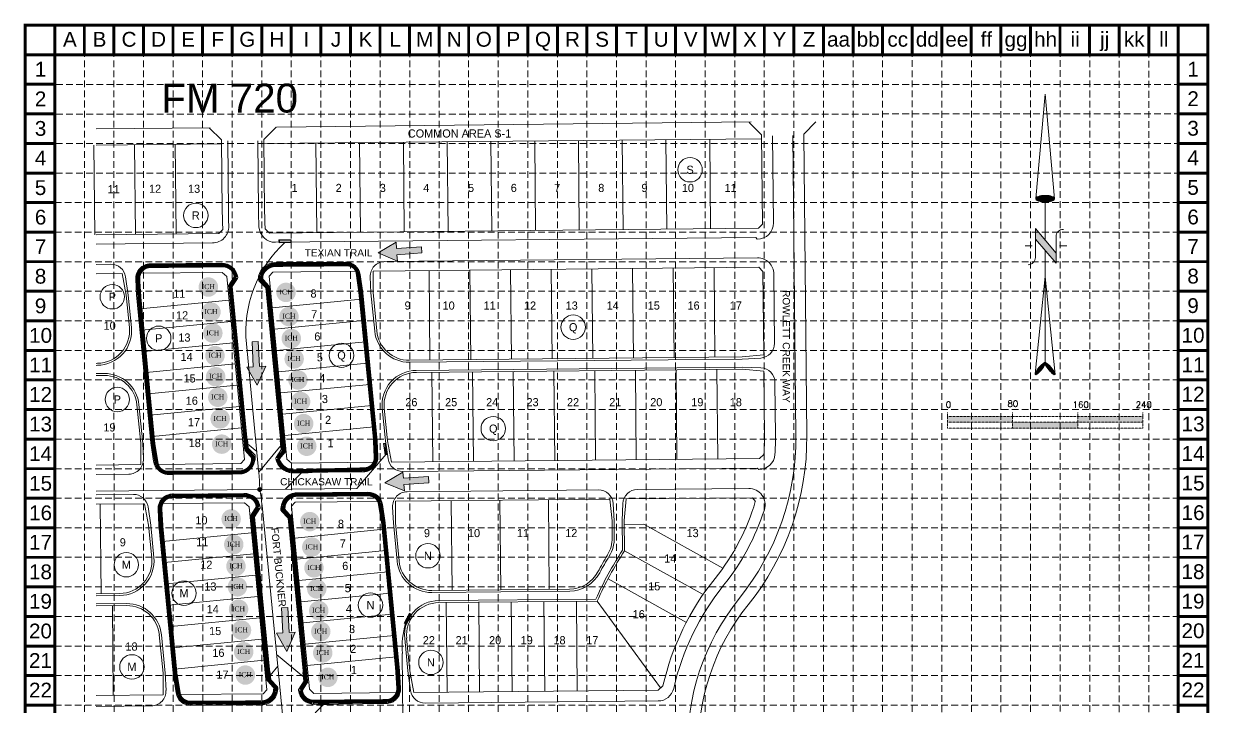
# Model space of a CAD drawing. Header units: feet. Extents: x 358974 to 360431, y 1038446 to 1040774.
# Drawn here: x 358974 to 360431, y 1039934 to 1040774 of the extents above; entities that cross this region are included whole.
import ezdxf
from ezdxf.enums import TextEntityAlignment as Align

# ---------------------------------------------------------------- set-up
doc = ezdxf.new("R2010")
doc.units = ezdxf.units.FT
doc.header["$MEASUREMENT"] = 0
doc.linetypes.add('HIDDEN', pattern=[0.375, 0.25, -0.125])
doc.layers.get('0').update_dxf_attribs({"color": 1})
for name, color, linetype, lineweight in [('11', 1, 'Continuous', 0), ('12', 1, 'Continuous', 0), ('13', 1, 'Continuous', 0), ('4', 1, 'Continuous', 0), ('45', 1, 'Continuous', 0), ('EROSION CONTROL BLANKET', 84, 'Continuous', 0)]:
    doc.layers.add(name, color=color, linetype=linetype, lineweight=lineweight)
for name, color, linetype in [('BASE', 7, 'Continuous'), ('grid', 254, 'HIDDEN'), ('NARROW', 7, 'Continuous')]:
    doc.layers.add(name, color=color, linetype=linetype)
doc.styles.add('DRHorton', font='dutcheb.ttf')
doc.styles.add('L120', font='simplex.shx', dxfattribs={"height": 4.8})
doc.styles.add("L200'", font='ARIAL.TTF', dxfattribs={"height": 0.001969})
doc.styles.get("Standard").update_dxf_attribs({"font": 'ARIAL.TTF'})
doc.styles.add('Style-ENGINEERING', font='ENGINEERING.shx')

# ---------------------------------------------------------------- blocks, each defined once
blk = doc.blocks.new('A$C6EF62FCC')
at = {"lineweight": 0}
h = blk.add_hatch(color=7, dxfattribs=at)
h.paths.add_polyline_path([(82.1, 7.2), (82.1, 14.4), (2.1, 14.4), (2.1, 7.2)])
h.paths.add_polyline_path([(82.1, 7.2), (82.1, 0), (162.1, 0), (162.1, 7.2)])
h.paths.add_polyline_path([(162.1, 14.4), (162.1, 7.2), (242.1, 7.2), (242.1, 14.4)])
at = {"color": 7, "lineweight": 0}
for p, q in [((2.1, 14.4), (2.1, 19.2)), ((82.1, 14.4), (82.1, 19.2)), ((162.1, 14.4), (162.1, 19.2)), ((242.1, 14.4), (242.1, 19.2)), ((2.1, 14.4), (82.1, 14.4)), ((2.1, 14.4), (2.1, 0)), ((2.1, 7.2), (242.1, 7.2)), ((82.1, 14.4), (242.1, 14.4)), ((82.1, 14.4), (82.1, 0)), ((162.1, 14.4), (162.1, 0)), ((242.1, 14.4), (242.1, 0)), ((2.1, 0), (82.1, 0)), ((82.1, 0), (242.1, 0))]:
    blk.add_line(p, q, dxfattribs=at)
at = {"color": 7, "lineweight": 0, "style": 'L120'}
for s, p in [('0', (0, 24.9)), ('80', (75.8, 26.1)), ('160', (155.9, 24.9)), ('240', (233.3, 24.9))]:
    blk.add_text(s, height=7.68, dxfattribs=at).set_placement(p)
blk = doc.blocks.new('A$C4C063B90')
at = {"layer": 'NARROW', "lineweight": 0}
for p, q in [((24.5, 344.6), (12.8, 216.4)), ((24.5, 344.6), (35.9, 216.2)), ((24.2, 165.5), (24.2, 220.3)), ((24.2, 220.3), (24.2, 220.3)), ((12.4, 179.5), (37.8, 149.4)), ((12.4, 179.5), (12.4, 144)), ((37.8, 137.1), (12.4, 166.5)), ((37.8, 137), (37.8, 169.8)), ((0, 158.5), (8.4, 158.5)), ((24.2, 14.9), (24.2, 152.9)), ((42, 158.5), (51, 158.5)), ((12.2, 1.3), (24.4, 120.5)), ((24.5, 120.2), (36.5, 0.5)), ((24.2, 13.1), (24.3, 13.5)), ((24.3, 13.5), (24.4, 13.1))]:
    blk.add_line(p, q, dxfattribs=at)
blk.add_lwpolyline([(12.8, 216.2), (13.4, 215, 0.091577), (16.2, 213.4, 0.048306), (20.1, 212.4), (24.4, 212.2), (29.2, 212.5, 0.048306), (32.6, 213.4, 0.091577), (35.4, 215), (36, 216.2), (35.4, 217.5, 0.091577), (32.6, 219.1, 0.048306), (29.2, 220), (24.4, 220.3), (19.7, 220, 0.048306), (16.2, 219.1, 0.091577), (13.4, 217.5)], format="xyb", close=True, dxfattribs=at)
for points in [[(24.2, 14.9), (23.6, 15, 0.066818), (21.4, 13.6, 0.03073), (19.3, 11.7), (16.7, 8.8), (14.3, 5.6, 0.03073), (12.9, 3.2, 0.066818), (12, 0.7), (12.2, 0.1)], [(24.3, 14.9), (24.9, 15, -0.066818), (27.2, 13.6, -0.03073), (29.3, 11.7), (31.9, 8.8), (34.2, 5.6, -0.03073), (35.6, 3.2, -0.066818), (36.5, 0.7), (36.3, 0.1)], [(12.2, 0.1), (12.9, 0, 0.066818), (15.1, 1.3, 0.03073), (17.5, 3.6), (19.8, 6.2), (22.2, 9.4, 0.03073), (23.6, 11.8, 0.036692), (24.2, 13.1)], [(36.3, 0.1), (35.6, 0, -0.066818), (33.4, 1.3, -0.03073), (31, 3.6), (28.7, 6.2), (26.3, 9.4, -0.03073), (24.9, 11.8, -0.036692), (24.4, 13.1)]]:
    blk.add_lwpolyline(points, format="xyb", dxfattribs=at)
for centre, start, end in [((46.6, 169.8), 88.8769, 180), ((3.7, 144), 268.8769, 0)]:
    blk.add_arc(centre, 8.78, start, end, dxfattribs=at)
for points in [[(12.9, 216.2), (13.4, 217.5), (13.4, 215), (16.2, 219.1)], [(13.4, 215), (16.2, 219.1), (16.2, 213.4), (19.4, 219.9)], [(16.2, 213.4), (19.4, 219.9), (20.1, 212.4), (24.2, 220.2)], [(20.1, 212.4), (24.2, 220.2), (24.2, 212.2), (29.2, 220)], [(24.2, 212.2), (29.2, 220), (28.7, 212.5), (32.6, 219.2)], [(28.7, 212.5), (32.6, 219.2), (32.7, 213.4), (35.4, 217.5)], [(32.7, 213.4), (35.4, 217.5), (35.4, 215), (35.9, 216.3)], [(12.4, 166.4), (38, 137.1), (12.6, 179.6), (38, 149.4)], [(22.6, 14.5), (24.2, 13.1), (23.3, 14.9), (24.3, 13.5)], [(23.3, 14.9), (24.3, 13.5), (23.6, 15), (24.3, 13.6)], [(23.6, 15), (24.3, 13.6), (24.2, 14.9), (24.4, 13.6)], [(24.2, 14.9), (24.4, 13.6), (24.9, 15), (24.4, 13.5)], [(24.9, 15), (24.4, 13.5), (25.7, 14.7), (24.4, 13.1)], [(25.7, 14.7), (24.4, 13.1), (26.7, 14.1), (24.8, 12.1)], [(12, 0.7), (12.2, 0.1), (12.3, 1.5), (12.9, 0)], [(12.3, 1.5), (12.9, 0), (12.7, 2.7), (14.2, 0.7)], [(12.7, 2.7), (14.2, 0.7), (13.4, 4), (15.1, 1.4)], [(13.4, 4), (15.1, 1.4), (14.2, 5.4), (16.7, 2.8)], [(14.2, 5.4), (16.7, 2.8), (15, 6.5), (18.6, 4.9)], [(15, 6.5), (18.7, 4.9), (16.2, 8.3), (20, 6.5)], [(16.2, 8.3), (20, 6.5), (18.1, 10.4), (21.3, 8.3)], [(16.8, 3), (17.7, 3.7), (18.6, 4.8)], [(18.1, 10.4), (21.3, 8.3), (19.4, 11.9), (22.5, 9.9)], [(19.4, 11.9), (22.5, 9.9), (20.7, 13), (23.3, 11.3)], [(20.7, 13), (23.3, 11.3), (21.7, 13.9), (23.9, 12.3)], [(21.7, 13.9), (23.9, 12.3), (22.6, 14.5), (24.2, 13.1)], [(26.7, 14.1), (24.8, 12.1), (27.3, 13.6), (25.2, 11.4)], [(27.3, 13.6), (25.2, 11.4), (28.3, 12.7), (25.9, 10.1)], [(28.3, 12.7), (25.9, 10.1), (29.4, 11.6), (26.8, 8.8)], [(29.4, 11.6), (26.8, 8.8), (30.6, 10.3), (27.7, 7.6)], [(30.6, 10.3), (27.7, 7.6), (31.9, 8.8), (29.1, 5.8)], [(31.9, 8.8), (29.1, 5.8), (32.6, 7.8), (30.2, 4.5)], [(30.2, 4.5), (32.6, 7.8), (31, 3.5), (33.9, 6)], [(31, 3.5), (33.9, 6), (32.1, 2.5), (34.9, 4.5)], [(32.1, 2.5), (34.9, 4.5), (33.4, 1.4), (35.7, 3.2)], [(33.4, 1.4), (35.7, 3.2), (34.4, 0.7), (36.2, 2.1)], [(34.4, 0.7), (36.2, 2.1), (35.6, 0), (36.5, 0.7)], [(35.6, 0), (36.5, 0.7), (36.3, 0.1)]]:
    blk.add_solid(points, dxfattribs=at)
blk = doc.blocks.new('A$C06470624')
h = blk.add_hatch(color=153)
h.paths.add_polyline_path([(38.3, 19.1, 1), (0, 19.1, 1)])
h.paths.add_polyline_path([(1.9, 11.3), (36.1, 11.3), (36.1, 28.2), (1.9, 28.2)], flags=24)
at = {"layer": 'BASE', "color": 176, "style": 'DRHorton'}
blk.add_text('ICH', height=9.81, dxfattribs=at).set_placement((19, 15), align=Align.CENTER)
blk = doc.blocks.new('Innovative logo')
at = {"color": 153}
blk.add_blockref('A$C06470624', (43.8, 10.1), dxfattribs=at)

msp = doc.modelspace()

# ---------------------------------------------------------------- hatches: boundary and pattern name
at = {"layer": '45', "linetype": 'Continuous', "lineweight": 0}
h = msp.add_hatch(color=170, dxfattribs=at)
edge = h.paths.add_edge_path()
edge.add_arc((359264.3, 1040201.9), 3, 0, 360)

# ---------------------------------------------------------------- linework, layer by layer
at = {"color": 7, "lineweight": 0}
for points in [[(359433.5, 1040482.6), (359432.9, 1040490.3), (359463.6, 1040492.5), (359463, 1040500.1), (359432.4, 1040497.9), (359431.8, 1040505.6), (359409.7, 1040492.5), (359433.5, 1040482.6)], [(359271.7, 1040353.4), (359264, 1040353.1), (359262.6, 1040383.8), (359255, 1040383.4), (359256.3, 1040352.7), (359248.7, 1040352.4), (359261.2, 1040329.9), (359271.7, 1040353.4)], [(359442, 1040200.4), (359441.4, 1040208), (359472, 1040210.2), (359471.5, 1040217.9), (359440.9, 1040215.7), (359440.3, 1040223.4), (359418.2, 1040210.2), (359442, 1040200.4)], [(359307.9, 1040026.6), (359300.3, 1040026.3), (359298.9, 1040056.9), (359291.2, 1040056.6), (359292.6, 1040025.9), (359284.9, 1040025.6), (359297.5, 1040003.1), (359307.9, 1040026.6)]]:
    msp.add_lwpolyline(points, close=True, dxfattribs=at)
for points in [[(359431.8, 1040505.6), (359433.5, 1040482.6), (359409.7, 1040492.5), (359433.5, 1040482.6)], [(359463.6, 1040492.5), (359463, 1040500.1), (359432.9, 1040490.3), (359432.4, 1040497.9)], [(359262.6, 1040383.8), (359255, 1040383.4), (359264, 1040353.1), (359256.3, 1040352.7)], [(359248.7, 1040352.4), (359271.7, 1040353.4), (359261.2, 1040329.9), (359271.7, 1040353.4)], [(359440.3, 1040223.4), (359442, 1040200.4), (359418.2, 1040210.2), (359442, 1040200.4)], [(359472, 1040210.2), (359471.5, 1040217.9), (359441.4, 1040208), (359440.9, 1040215.7)], [(359298.9, 1040056.9), (359291.2, 1040056.6), (359300.3, 1040026.3), (359292.6, 1040025.9)], [(359284.9, 1040025.6), (359307.9, 1040026.6), (359297.5, 1040003.1), (359307.9, 1040026.6)]]:
    msp.add_solid(points, dxfattribs=at)
at = {"layer": '11', "color": 252, "linetype": 'Continuous', "lineweight": 0}
for centre in [(359793, 1040594.7), (359185.8, 1040538.6), (359083.2, 1040438.7), (359649.4, 1040401.3), (359089.4, 1040312.5), (359551.2, 1040276.7), (359100.5, 1040109.5), (359471, 1040120.5), (359107.3, 1039984), (359474.6, 1039989.5)]:
    msp.add_circle(centre, 15, dxfattribs=at)
at = {"layer": '11', "color": 7, "linetype": 'Continuous', "lineweight": 0}
for centre in [(359140.3, 1040387.7), (359364.8, 1040366.7), (359171.3, 1040074.5), (359400.4, 1040059.9)]:
    msp.add_circle(centre, 15, dxfattribs=at)
at = {"layer": '12', "color": 252, "linetype": 'Continuous', "lineweight": 0}
for p, q in [((359868.1, 1040653.6), (359284.8, 1040647.2)), ((359880.8, 1040637.8), (359865.7, 1040652.7)), ((359932.8, 1040638.3), (359947.6, 1040653.5)), ((359203.3, 1040646.4), (359063.4, 1040645)), ((359202.4, 1040646.4), (359217.5, 1040631.5)), ((359284.4, 1040647.1), (359269.5, 1040632)), ((359880.9, 1040632.8), (359269.6, 1040627)), ((359881.9, 1040527.9), (359880.8, 1040637.8)), ((359060.6, 1040625), (359061.6, 1040514.9)), ((359217.6, 1040626.5), (359063.4, 1040625)), ((359110.6, 1040625.5), (359111.6, 1040515.4)), ((359160.6, 1040626), (359161.6, 1040515.9)), ((359217.5, 1040631.5), (359218.4, 1040543.7)), ((359269.5, 1040632), (359270.4, 1040544.2)), ((359333.3, 1040627.6), (359334.4, 1040517.6)), ((359387.1, 1040628.1), (359388.1, 1040518.1)), ((359440.8, 1040628.6), (359441.9, 1040518.6)), ((359494.6, 1040629.2), (359495.7, 1040519.2)), ((359548.3, 1040629.7), (359549.4, 1040519.7)), ((359602.1, 1040630.2), (359603.2, 1040520.2)), ((359655.8, 1040630.7), (359656.9, 1040520.7)), ((359709.6, 1040631.2), (359710.7, 1040521.2)), ((359763.4, 1040631.7), (359764.4, 1040521.8)), ((359817.1, 1040632.2), (359818.2, 1040522.3)), ((359063.4, 1040514.9), (359214.2, 1040516.4)), ((359214.2, 1040516.4), (359219, 1040521.5)), ((359271, 1040522), (359276.3, 1040517)), ((359276.3, 1040517), (359876.9, 1040522.9)), ((359876.9, 1040522.9), (359881.9, 1040527.9)), ((359403.5, 1040470.3), (359877.4, 1040474.9)), ((359672.4, 1040472.9), (359673.5, 1040362.9)), ((359722.4, 1040473.4), (359723.5, 1040363.4)), ((359772.4, 1040473.8), (359773.5, 1040363.8)), ((359822.4, 1040474.3), (359823.5, 1040364.3)), ((359877.4, 1040474.9), (359882.5, 1040469.9)), ((359063.4, 1040466.9), (359095.3, 1040467.3)), ((359095.3, 1040467.3), (359100.4, 1040440.8)), ((359403.5, 1040470.3), (359403.5, 1040443.8)), ((359472.4, 1040470.9), (359473.5, 1040360.9)), ((359522.4, 1040471.4), (359523.5, 1040361.4)), ((359572.4, 1040471.9), (359573.5, 1040361.9)), ((359622.4, 1040472.4), (359623.5, 1040362.4)), ((359883.4, 1040367.4), (359882.5, 1040469.9)), ((359403.5, 1040443.8), (359408.1, 1040396.8)), ((359100.4, 1040440.8), (359104.3, 1040400.8)), ((359063.4, 1040356.9), (359064.9, 1040357)), ((359448.3, 1040360.7), (359857, 1040364.7)), ((359857, 1040364.7), (359883.4, 1040367.4)), ((359063.4, 1040341.9), (359073.3, 1040342)), ((359456.8, 1040345.8), (359857.1, 1040349.7)), ((359475.9, 1040346), (359476.9, 1040236)), ((359525.9, 1040346.4), (359526.9, 1040236.4)), ((359575.8, 1040346.9), (359576.9, 1040236.9)), ((359625.8, 1040347.4), (359626.9, 1040237.4)), ((359675.8, 1040347.9), (359676.9, 1040237.9)), ((359725.8, 1040348.4), (359726.9, 1040238.4)), ((359775.8, 1040348.9), (359776.9, 1040238.9)), ((359825.8, 1040349.4), (359826.9, 1040239.4)), ((359857.1, 1040349.7), (359883.6, 1040347.4)), ((359884.4, 1040267.5), (359883.6, 1040347.4)), ((359113.5, 1040305.9), (359118.1, 1040259)), ((359417.3, 1040301.9), (359421.2, 1040261.9)), ((359118.1, 1040259), (359118.2, 1040232.5)), ((359426.3, 1040235.5), (359421.2, 1040261.9)), ((359426.3, 1040235.5), (359878.3, 1040239.9)), ((359878.3, 1040239.9), (359883.7, 1040244.9)), ((359063.4, 1040231.9), (359118.2, 1040232.5)), ((359063.4, 1040183.9), (359122.8, 1040184.5)), ((359068.5, 1040184), (359069.6, 1040074)), ((359127.9, 1040158.1), (359122.8, 1040184.5)), ((359431, 1040187.5), (359694.4, 1040190.1)), ((359431, 1040187.5), (359431, 1040161)), ((359499.7, 1040188.2), (359500.8, 1040078.2)), ((359559.3, 1040188.8), (359560.4, 1040078.8)), ((359618.9, 1040189.3), (359620, 1040079.3)), ((359697.2, 1040163.6), (359694.4, 1040190.1)), ((359714.4, 1040190.3), (359712.2, 1040163.7)), ((359714.4, 1040190.3), (359869.6, 1040191.8)), ((359869.6, 1040191.8), (359873.2, 1040187)), ((359127.9, 1040158.1), (359131.8, 1040118.1)), ((359431, 1040161), (359435.6, 1040114.1)), ((359697.4, 1040142.6), (359697.2, 1040163.6)), ((359712.5, 1040126.6), (359712.2, 1040163.7)), ((359736.1, 1040159.3), (359712.2, 1040159)), ((359833.3, 1040105.3), (359736.1, 1040159.3)), ((359809.1, 1040073), (359712.5, 1040126.6)), ((359475.8, 1040077.9), (359644.9, 1040079.6)), ((359788.4, 1040038.7), (359692.2, 1040092.1)), ((359063.4, 1040073.9), (359092.4, 1040074.2)), ((359484.3, 1040063), (359679, 1040064.9)), ((359756.8, 1039958.2), (359679, 1040064.9)), ((359063.4, 1040058.9), (359100.8, 1040059.3)), ((359084.5, 1039949.1), (359083.4, 1040059.1)), ((359493.3, 1040063.1), (359494.4, 1039953.1)), ((359533.3, 1040063.5), (359534.4, 1039953.5)), ((359573.3, 1040063.9), (359574.4, 1039953.9)), ((359613.3, 1040064.3), (359614.4, 1039954.3)), ((359653.3, 1040064.7), (359654.4, 1039954.7)), ((359141, 1040023.2), (359145.6, 1039976.2)), ((359444.8, 1040019.2), (359448.7, 1039979.2)), ((359448.7, 1039979.2), (359453.8, 1039952.7)), ((359145.6, 1039976.2), (359145.7, 1039949.7)), ((359063.4, 1039948.9), (359145.7, 1039949.7)), ((359453.8, 1039952.7), (359753.6, 1039955.6)), ((359753.6, 1039955.6), (359759.7, 1039960.6))]:
    msp.add_line(p, q, dxfattribs=at)
at = {"layer": '12', "color": 7, "linetype": 'Continuous', "lineweight": 0}
for p, q in [((359115.4, 1040467.5), (359218.3, 1040468.5)), ((359115.4, 1040467.5), (359115.4, 1040441)), ((359218.3, 1040468.5), (359223.8, 1040463.5)), ((359223.8, 1040463.5), (359245.7, 1040238.7)), ((359276, 1040464), (359280.5, 1040469.1)), ((359276, 1040464), (359297.8, 1040239.2)), ((359280.5, 1040469.1), (359383.4, 1040470.1)), ((359388.5, 1040443.6), (359383.4, 1040470.1)), ((359388.5, 1040443.6), (359406.2, 1040261.8)), ((359115.4, 1040441), (359133.1, 1040259.1)), ((359226.6, 1040434.5), (359117.1, 1040423.9)), ((359389.2, 1040435.7), (359279.8, 1040425)), ((359229.1, 1040408.4), (359119.7, 1040397.8)), ((359391.8, 1040409.5), (359282.3, 1040398.9)), ((359231.7, 1040382.3), (359122.2, 1040371.6)), ((359394.3, 1040383.4), (359284.8, 1040372.8)), ((359234.2, 1040356.1), (359124.7, 1040345.5)), ((359396.9, 1040357.3), (359287.4, 1040346.6)), ((359236.8, 1040330), (359127.3, 1040319.3)), ((359399.4, 1040331.1), (359289.9, 1040320.5)), ((359239.3, 1040303.8), (359129.8, 1040293.2)), ((359402, 1040305), (359292.5, 1040294.3)), ((359241.9, 1040277.7), (359132.4, 1040267)), ((359404.5, 1040278.8), (359295, 1040268.2)), ((359133.1, 1040259.1), (359138.2, 1040232.7)), ((359406.2, 1040235.3), (359406.2, 1040261.8)), ((359138.2, 1040232.7), (359241.1, 1040233.7)), ((359241.1, 1040233.7), (359245.7, 1040238.7)), ((359297.8, 1040239.2), (359303.3, 1040234.3)), ((359303.3, 1040234.3), (359406.2, 1040235.3)), ((359142.9, 1040184.7), (359245.8, 1040185.7)), ((359142.9, 1040184.7), (359143, 1040158.2)), ((359251.3, 1040180.8), (359245.8, 1040185.7)), ((359308, 1040186.3), (359303.5, 1040181.3)), ((359308, 1040186.3), (359410.9, 1040187.3)), ((359416, 1040160.9), (359410.9, 1040187.3)), ((359251.3, 1040180.8), (359273.2, 1039955.9)), ((359303.5, 1040181.3), (359325.4, 1039956.5)), ((359143, 1040158.2), (359160.7, 1039976.4)), ((359416.8, 1040153), (359307.3, 1040142.3)), ((359416, 1040160.9), (359433.7, 1039979)), ((359254.4, 1040148.8), (359144.9, 1040138.2)), ((359419.3, 1040126.9), (359309.8, 1040116.3)), ((359256.9, 1040122.7), (359147.5, 1040112.1)), ((359259.5, 1040096.6), (359150, 1040085.9)), ((359421.8, 1040100.8), (359312.3, 1040090.2)), ((359262, 1040070.5), (359152.5, 1040059.8)), ((359424.4, 1040074.7), (359314.9, 1040064.1)), ((359264.6, 1040044.3), (359155.1, 1040033.7)), ((359426.9, 1040048.6), (359317.4, 1040038)), ((359429.4, 1040022.6), (359320, 1040011.9)), ((359267.1, 1040018.2), (359157.6, 1040007.6)), ((359269.6, 1039992.1), (359160.2, 1039981.4)), ((359432, 1039996.5), (359322.5, 1039985.8)), ((359433.7, 1039979), (359433.7, 1039952.5)), ((359160.7, 1039976.4), (359165.7, 1039949.9)), ((359165.7, 1039949.9), (359268.6, 1039950.9)), ((359268.6, 1039950.9), (359273.2, 1039955.9)), ((359325.4, 1039956.5), (359330.8, 1039951.5)), ((359330.8, 1039951.5), (359433.7, 1039952.5))]:
    msp.add_line(p, q, dxfattribs=at)
at = {"layer": '12', "color": 252, "linetype": 'Continuous', "lineweight": 0}
for centre, radius, start, end in [((359844.3, 1040549.7), 626, 180.5573, 182.5897), ((359844.3, 1040549.7), 574, 180.5573, 182.7739), ((359064.5, 1040397), 40, 270.5573, 5.5573), ((359447.9, 1040400.7), 40, 185.5573, 270.5573), ((359073.7, 1040302), 40, 5.5573, 90.5573), ((359457.1, 1040305.8), 40, 90.5573, 185.5573), ((359610.4, 1040264.7), 274, 355.8543, 0.5781), ((359610.4, 1040264.7), 274, 321.1255, 343.5291), ((359657.4, 1040142.2), 40, 328.8407, 0.5573), ((360077.5, 1039888.1), 436, 146.8434, 156.0798), ((359092, 1040114.2), 40, 270.5573, 5.5573), ((359475.4, 1040117.9), 40, 185.5573, 270.5573), ((360077.5, 1039888.1), 451, 148.8407, 151.8758), ((359644.5, 1040119.6), 40, 270.5573, 331.8758), ((360077.5, 1039888.1), 326, 141.1255, 167.1621), ((359101.2, 1040019.3), 40, 5.5573, 90.5573), ((359484.7, 1040023), 40, 90.5573, 185.5573)]:
    msp.add_arc(centre, radius, start, end, dxfattribs=at)
at = {"layer": '13', "color": 252, "linetype": 'Continuous', "lineweight": 0}
for p, q in [((359894.3, 1040636.5), (359895.4, 1040529.5)), ((359919.3, 1040636.7), (359922.9, 1040267.8)), ((359063.4, 1040503.4), (359206.5, 1040504.8)), ((359283.6, 1040505.6), (359873.6, 1040511.3)), ((359873.6, 1040511.3), (359875.6, 1040509.4)), ((359063.4, 1040478.4), (359081.6, 1040478.6)), ((359417.9, 1040481.9), (359875.8, 1040486.4)), ((359099.6, 1040463.3), (359102.9, 1040440.8)), ((359400.1, 1040463.1), (359401, 1040443.7)), ((359896, 1040466.5), (359896.8, 1040381.6)), ((359401, 1040443.7), (359405.6, 1040396.6)), ((359102.9, 1040440.8), (359106.8, 1040401.1)), ((359448.3, 1040358.2), (359857, 1040362.2)), ((359857, 1040362.2), (359879.8, 1040363.4)), ((359063.4, 1040354.4), (359064.9, 1040354.5)), ((359063.4, 1040344.4), (359073.3, 1040344.5)), ((359456.7, 1040348.3), (359857.1, 1040352.2)), ((359857.1, 1040352.2), (359879.9, 1040351.3)), ((359897.3, 1040333.5), (359897.9, 1040267.6)), ((359116, 1040306.2), (359120.6, 1040259)), ((359414.8, 1040301.7), (359418.7, 1040261.9)), ((359120.6, 1040259), (359121.5, 1040239.7)), ((359422, 1040239.5), (359418.7, 1040261.9)), ((359440, 1040224.1), (359875.5, 1040228.3)), ((359875.5, 1040228.3), (359877.5, 1040226.4)), ((359063.4, 1040220.4), (359103.7, 1040220.8)), ((359445.4, 1040199.2), (359680.3, 1040201.4)), ((359728.3, 1040201.9), (359865, 1040203.2)), ((359063.4, 1040195.4), (359109.1, 1040195.9)), ((359699.7, 1040163.6), (359698.4, 1040184.5)), ((359710.5, 1040184.6), (359709.7, 1040163.7)), ((359130.4, 1040158.1), (359127.1, 1040180.5)), ((359427.6, 1040180.3), (359428.5, 1040161)), ((359130.4, 1040158.1), (359134.3, 1040118.3)), ((359428.5, 1040161), (359433.1, 1040113.8)), ((359699.9, 1040142.6), (359699.7, 1040163.6)), ((359710, 1040127.3), (359709.7, 1040163.7)), ((359063.4, 1040071.4), (359092.4, 1040071.7)), ((359475.8, 1040075.4), (359645.2, 1040077.1)), ((359484.2, 1040065.5), (359677.4, 1040067.4)), ((359063.4, 1040061.4), (359100.8, 1040061.8)), ((359143.5, 1040023.4), (359148.1, 1039976.2)), ((359442.4, 1040018.9), (359446.2, 1039979.1)), ((359446.2, 1039979.1), (359449.7, 1039954.8)), ((359148.1, 1039976.2), (359149.2, 1039955)), ((359063.4, 1039935.4), (359131.4, 1039936.1)), ((359467.7, 1039939.4), (359753.6, 1039942.1))]:
    msp.add_line(p, q, dxfattribs=at)
at = {"layer": '13', "color": 7, "linetype": 'Continuous', "lineweight": 0}
for p, q in [((359129.8, 1040479.1), (359217.4, 1040479.9)), ((359282.6, 1040480.6), (359369.7, 1040481.4)), ((359112, 1040460.3), (359112.9, 1040440.9)), ((359271.9, 1040449.5), (359263.4, 1040458.1)), ((359391, 1040443.6), (359387.7, 1040466.1)), ((359391, 1040443.6), (359408.7, 1040261.8)), ((359112.9, 1040440.9), (359130.6, 1040259.1)), ((359130.6, 1040259.1), (359133.9, 1040236.7)), ((359409.6, 1040242.5), (359408.7, 1040261.8)), ((359291.1, 1040251.6), (359284.5, 1040241.4)), ((359151.9, 1040221.3), (359239, 1040222.1)), ((359304.2, 1040222.8), (359391.8, 1040223.6)), ((359157.3, 1040196.3), (359244.9, 1040197.2)), ((359310.2, 1040197.8), (359397.2, 1040198.7)), ((359418.5, 1040160.9), (359415.2, 1040183.3)), ((359139.5, 1040177.5), (359140.5, 1040158.2)), ((359258, 1040168.4), (359264.6, 1040178.5)), ((359299.4, 1040166.7), (359290.9, 1040175.4)), ((359140.5, 1040158.2), (359158.1, 1039976.3)), ((359418.5, 1040160.9), (359436.2, 1039979.1)), ((359436.2, 1039979.1), (359437.3, 1039957.8)), ((359158.1, 1039976.3), (359161.6, 1039952)), ((359277.5, 1039968.5), (359285.9, 1039959.9)), ((359318.8, 1039966.8), (359312.2, 1039956.7)), ((359179.6, 1039936.6), (359266.7, 1039937.4)), ((359331.9, 1039938), (359419.5, 1039938.9))]:
    msp.add_line(p, q, dxfattribs=at)
at = {"layer": '13', "color": 252, "linetype": 'Continuous', "lineweight": 0, "flags": 128}
for points in [[(359225, 1040630.1), (359225.9, 1040543.7)], [(359262, 1040630.4), (359262.9, 1040544.1)]]:
    msp.add_lwpolyline(points, dxfattribs=at)
at = {"layer": '13', "color": 7, "linetype": 'Continuous', "lineweight": 0, "flags": 128}
for points in [[(359237.1, 1040461.3), (359230.5, 1040451.2), (359249.8, 1040253.3), (359258.2, 1040244.6)], [(359271.9, 1040449.5), (359291.1, 1040251.6)], [(359258, 1040168.4), (359277.5, 1039968.5)], [(359299.4, 1040166.7), (359318.8, 1039966.8)]]:
    msp.add_lwpolyline(points, dxfattribs=at)
at = {"layer": '13', "color": 252, "linetype": 'Continuous', "lineweight": 0}
for centre, radius, start, end in [((359844.3, 1040549.7), 618.5, 180.5573, 182.2351), ((359844.3, 1040549.7), 581.5, 180.5573, 182.4653), ((359283.4, 1040525.6), 20, 182.4653, 270.5573), ((359875.4, 1040529.3), 20, 270.5573, 0.557), ((359081.8, 1040460.6), 18, 8.3967, 90.5573), ((359064.5, 1040397), 42.5, 270.5561, 5.558), ((359447.9, 1040400.7), 42.5, 185.557, 270.5571), ((359878.8, 1040381.4), 18, 273.1595, 0.557), ((359457.1, 1040305.8), 42.5, 90.5571, 185.557), ((359610.4, 1040264.7), 312.5, 321.1255, 0.5772), ((359610.4, 1040264.7), 287.5, 356.0668, 0.5772), ((359439.8, 1040242.1), 18, 188.3966, 270.5573), ((359680.5, 1040183.4), 18, 3.4176, 90.5573), ((359865.2, 1040183.2), 20, 342.2685, 90.5573), ((359109.3, 1040177.9), 18, 8.3962, 90.5573), ((359610.4, 1040264.7), 287.5, 321.1255, 342.2685), ((359657.4, 1040142.2), 42.5, 328.8407, 0.5557), ((360077.5, 1039888.1), 438.5, 146.9425, 155.8692), ((359092, 1040114.2), 42.5, 270.5578, 5.557), ((359475.4, 1040117.9), 42.5, 185.558, 270.5581), ((360077.5, 1039888.1), 448.5, 148.8407, 151.8758), ((359644.5, 1040119.6), 42.5, 270.8345, 331.8758), ((360077.5, 1039888.1), 312.5, 141.1255, 167.1405), ((359484.7, 1040023), 42.5, 90.5581, 185.558), ((360077.5, 1039888.1), 287.5, 141.1255, 181.994), ((359131.2, 1039954.1), 18, 270.5572, 2.9538), ((359467.5, 1039957.4), 18, 188.1404, 270.5572)]:
    msp.add_arc(centre, radius, start, end, dxfattribs=at)
at = {"layer": '13', "color": 252, "linetype": 'Continuous', "lineweight": 0, "extrusion": (0, 0, -1)}
for centre, radius, start, end in [((-359206.3, 1040524.8), 20, 177.7649, 269.4427), ((-359418.1, 1040463.9), 18, 357.3067, 89.4427), ((-359876, 1040466.4), 20, 89.4427, 179.443), ((-359073.7, 1040302), 42.5, 89.4439, 174.442), ((-359879.3, 1040333.4), 18, 92.0454, 179.443), ((-359103.5, 1040238.8), 18, 177.306, 269.4427), ((-359877.3, 1040246.4), 20, 183.9332, 269.4427), ((-359445.6, 1040181.2), 18, 357.3056, 89.4427), ((-359728.5, 1040183.9), 18, 2.3063, 89.4427), ((-359101.2, 1040019.3), 42.5, 89.4422, 174.443), ((-359753.4, 1039962.1), 20, 192.8595, 269.4428)]:
    msp.add_arc(centre, radius, start, end, dxfattribs=at)
at = {"layer": '13', "color": 7, "linetype": 'Continuous', "lineweight": 0, "extrusion": (0, 0, -1)}
for centre, radius, start, end in [((-359130, 1040461.1), 18, 357.3056, 89.4427), ((-359282.8, 1040460.6), 20, 356.6243, 89.4427), ((-359235.4, 1040462.4), 2, 172.2608, 213.1024), ((-359286.2, 1040240.4), 2, 352.2608, 33.1024), ((-359157.5, 1040178.4), 18, 357.3069, 89.4427), ((-359310.3, 1040177.8), 20, 356.6243, 89.4427), ((-359262.9, 1040179.6), 2, 172.2608, 213.1024), ((-359313.9, 1039955.6), 2, 352.2608, 33.1024), ((-359419.3, 1039956.9), 18, 177.0449, 269.4428)]:
    msp.add_arc(centre, radius, start, end, dxfattribs=at)
at = {"layer": '13', "color": 7, "linetype": 'Continuous', "lineweight": 0}
for centre, radius, start, end in [((359217.6, 1040459.9), 20, 7.7392, 90.5573), ((359369.9, 1040463.4), 18, 8.396, 90.5573), ((359264.9, 1040459.5), 2, 183.3757, 224.2172), ((359238.8, 1040242.1), 20, 270.5573, 3.3757), ((359256.8, 1040243.2), 2, 3.3757, 44.2172), ((359304, 1040242.8), 20, 187.7392, 270.5573), ((359391.6, 1040241.6), 18, 270.5573, 2.6926), ((359151.8, 1040239.3), 18, 188.3972, 270.5573), ((359245.1, 1040177.2), 20, 7.7392, 90.5573), ((359397.4, 1040180.7), 18, 8.3968, 90.5573), ((359292.4, 1040176.8), 2, 183.3757, 224.2172), ((359179.4, 1039954.6), 18, 188.1397, 270.5572), ((359266.5, 1039957.4), 20, 270.5572, 3.3757), ((359284.5, 1039958.5), 2, 3.3757, 44.2172), ((359331.7, 1039958), 20, 187.7392, 270.5572)]:
    msp.add_arc(centre, radius, start, end, dxfattribs=at)
at = {"layer": '4', "color": 252, "linetype": 'Continuous', "lineweight": 0}
msp.add_line((359932.8, 1040638.3), (359936.4, 1040267.9), dxfattribs=at)
at = {"layer": '4', "color": 252, "linetype": 'Continuous', "lineweight": 0, "extrusion": (0, 0, -1)}
msp.add_arc((-359610.4, 1040264.7), 326, 179.4427, 218.8745, dxfattribs=at)
at = {"layer": '4', "color": 252, "linetype": 'Continuous', "lineweight": 0}
msp.add_arc((360077.5, 1039888.1), 274, 141.1255, 181.9938, dxfattribs=at)
at = {"layer": '45', "color": 170, "linetype": 'Continuous', "lineweight": 0}
for p, q in [((359288, 1040508.6), (359303, 1040508.8)), ((359288.1, 1040505.1), (359288, 1040508.6)), ((359288.1, 1040505.1), (359303.1, 1040505.3)), ((359288.5, 1040508.1), (359302.5, 1040508.3)), ((359288.6, 1040505.6), (359288.5, 1040508.1)), ((359288.6, 1040505.6), (359302.6, 1040505.8)), ((359302.6, 1040505.8), (359302.5, 1040508.3)), ((359303.1, 1040505.3), (359303, 1040508.8)), ((359247.9, 1040380.9), (359263.4, 1040221.7)), ((359245.8, 1040263.4), (359249.2, 1040263.8)), ((359245.8, 1040263.4), (359246.8, 1040252.5)), ((359246.3, 1040263), (359248.8, 1040263.2)), ((359246.3, 1040263), (359247.3, 1040253)), ((359248.8, 1040263.2), (359249.8, 1040253.3)), ((359249.2, 1040263.8), (359250.3, 1040252.8)), ((359249.3, 1040258.2), (359260.7, 1040248.8)), ((359290.6, 1040256.5), (359263.2, 1040223.2)), ((359293.1, 1040262.3), (359289.6, 1040262)), ((359290.7, 1040251), (359289.6, 1040262)), ((359292.6, 1040261.8), (359290.1, 1040261.5)), ((359291.1, 1040251.6), (359290.1, 1040261.5)), ((359293.6, 1040251.8), (359292.6, 1040261.8)), ((359294.1, 1040251.4), (359293.1, 1040262.3)), ((359416.4, 1040258.4), (359419.3, 1040258.8)), ((359416.4, 1040258.4), (359418.4, 1040244.6)), ((359416.9, 1040257.9), (359418.9, 1040258.2)), ((359416.9, 1040257.9), (359417.7, 1040253)), ((359418.4, 1040258.2), (359419.1, 1040253.2)), ((359418.9, 1040258.2), (359419.6, 1040253.3)), ((359419.3, 1040258.8), (359421.4, 1040245.1)), ((359246.8, 1040252.5), (359250.3, 1040252.8)), ((359247.3, 1040253), (359249.8, 1040253.3)), ((359294.1, 1040251.4), (359290.7, 1040251)), ((359293.6, 1040251.8), (359291.1, 1040251.6)), ((359419.7, 1040245.2), (359383.6, 1040203.1)), ((359417.7, 1040253), (359419.6, 1040253.3)), ((359417.7, 1040253), (359418.8, 1040245.2)), ((359417.9, 1040251.7), (359419.3, 1040251.9)), ((359418, 1040250.4), (359419.5, 1040250.6)), ((359418.2, 1040249.1), (359419.7, 1040249.4)), ((359418.4, 1040253.1), (359419.6, 1040245.3)), ((359418.4, 1040247.9), (359419.9, 1040248.1)), ((359418.4, 1040244.6), (359421.4, 1040245.1)), ((359418.6, 1040246.6), (359420.1, 1040246.8)), ((359418.8, 1040245.2), (359420.8, 1040245.5)), ((359419.1, 1040253.2), (359420.3, 1040245.4)), ((359419.6, 1040253.3), (359420.8, 1040245.5)), ((359323.7, 1040226), (359308.7, 1040225.8)), ((359308.7, 1040225.8), (359308.7, 1040222.3)), ((359323.2, 1040225.5), (359309.2, 1040225.3)), ((359309.2, 1040225.3), (359309.2, 1040222.8)), ((359323.2, 1040225.5), (359323.2, 1040223)), ((359323.7, 1040226), (359323.7, 1040222.5)), ((359316.2, 1040222.9), (359295.9, 1040202.2)), ((359323.7, 1040222.5), (359308.7, 1040222.3)), ((359323.2, 1040223), (359309.2, 1040222.8)), ((359063.4, 1040199.9), (359264.3, 1040201.9)), ((359264.3, 1040201.9), (359383.6, 1040203.1)), ((359267.2, 1040182.3), (359293, 1039917.2)), ((359448.4, 1040050), (359441.8, 1040037.8)), ((359441.8, 1040037.8), (359444.5, 1040036.3)), ((359446.2, 1040044.9), (359442.5, 1040038)), ((359442.5, 1040038), (359444.2, 1040037)), ((359446.9, 1040044.5), (359443.1, 1040037.6)), ((359443.2, 1040039.2), (359444.5, 1040038.5)), ((359447.6, 1040044.2), (359443.8, 1040037.2)), ((359443.8, 1040040.3), (359445.1, 1040039.6)), ((359448, 1040043.9), (359444.2, 1040037)), ((359444.4, 1040041.5), (359445.7, 1040040.7)), ((359451.1, 1040048.5), (359444.5, 1040036.3)), ((359445, 1040042.6), (359446.3, 1040041.9)), ((359445.6, 1040043.7), (359446.9, 1040043)), ((359448.6, 1040049.3), (359446.2, 1040044.9)), ((359446.2, 1040044.9), (359448, 1040043.9)), ((359449.9, 1040048.6), (359447.6, 1040044.2)), ((359450.4, 1040048.3), (359448, 1040043.9)), ((359448.4, 1040050), (359451.1, 1040048.5)), ((359448.6, 1040049.3), (359450.4, 1040048.3)), ((359318.3, 1039971.8), (359285, 1039999.2)), ((359439.5, 1040000.6), (359440.3, 1039918.6)), ((359273.5, 1039978.7), (359276.9, 1039979)), ((359273.5, 1039978.7), (359274.5, 1039967.7)), ((359274, 1039978.2), (359276.5, 1039978.5)), ((359274, 1039978.2), (359275, 1039968.3)), ((359276.5, 1039978.5), (359277.5, 1039968.5)), ((359276.9, 1039979), (359278, 1039968.1)), ((359277, 1039973.5), (359286.4, 1039985)), ((359320.8, 1039977.6), (359317.3, 1039977.2)), ((359321.9, 1039966.6), (359320.8, 1039977.6)), ((359274.5, 1039967.7), (359278, 1039968.1)), ((359275, 1039968.3), (359277.5, 1039968.5)), ((359318.4, 1039966.3), (359317.3, 1039977.2)), ((359320.3, 1039977), (359317.9, 1039976.8)), ((359318.8, 1039966.8), (359317.9, 1039976.8)), ((359321.9, 1039966.6), (359318.4, 1039966.3)), ((359321.3, 1039967.1), (359318.8, 1039966.8)), ((359321.3, 1039967.1), (359320.3, 1039977)), ((359342.9, 1039938.1), (359322.6, 1039917.4)), ((359349.4, 1039941.2), (359336.4, 1039941.1)), ((359336.4, 1039941.1), (359336.4, 1039937.6)), ((359349.4, 1039937.7), (359336.4, 1039937.6)), ((359348.9, 1039940.7), (359336.9, 1039940.6)), ((359336.9, 1039940.6), (359336.9, 1039938.1)), ((359348.9, 1039938.2), (359336.9, 1039938.1)), ((359348.9, 1039940.7), (359348.9, 1039938.2)), ((359349.4, 1039941.2), (359349.4, 1039937.7))]:
    msp.add_line(p, q, dxfattribs=at)
at = {"layer": '45', "color": 170, "linetype": 'Continuous', "lineweight": 0, "extrusion": (0, 0, -1)}
for centre, radius, start, end in [((-359397.2, 1040395.4), 150, 354.4426, 47.3477), ((-359549.3, 1040007.8), 110, 356.2329, 15.6622)]:
    msp.add_arc(centre, radius, start, end, dxfattribs=at)
at = {"layer": '45', "color": 170, "linetype": 'Continuous', "lineweight": 0}
for centre, start, end in [((359064.3, 1040202.3), 359.8714, 5.5574), ((359068.2, 1040162.9), 5.5574, 11.2434)]:
    msp.add_arc(centre, 200, start, end, dxfattribs=at)
at = {"layer": 'BASE', "color": 9, "lineweight": 0}
msp.add_line((359012.5, 1040736), (360392.7, 1040736), dxfattribs=at)
at = {"layer": 'BASE', "lineweight": 0, "const_width": 3.63}
for points in [[(359012.5, 1040772.3), (358976.2, 1040772.3)], [(359012.5, 1040772.3), (359012.5, 1040736)], [(359048.9, 1040772.3), (359048.9, 1040736)], [(359085.2, 1040772.3), (359085.2, 1040736)], [(359121.5, 1040772.3), (359121.5, 1040736)], [(359157.8, 1040772.3), (359157.8, 1040736)], [(359194.1, 1040772.3), (359194.1, 1040736)], [(359230.5, 1040772.3), (359230.5, 1040736)], [(359266.8, 1040772.3), (359266.8, 1040736)], [(359303.1, 1040772.3), (359303.1, 1040736)], [(359339.4, 1040772.3), (359339.4, 1040736)], [(359375.7, 1040772.3), (359375.7, 1040736)], [(359412.1, 1040772.3), (359412.1, 1040736)], [(359448.4, 1040772.3), (359448.4, 1040736)], [(359484.7, 1040772.3), (359484.7, 1040736)], [(359521, 1040772.3), (359521, 1040736)], [(359557.3, 1040772.3), (359557.3, 1040736)], [(359593.7, 1040772.3), (359593.7, 1040736)], [(359630, 1040772.3), (359630, 1040736)], [(359666.3, 1040772.3), (359666.3, 1040736)], [(359702.6, 1040772.3), (359702.6, 1040736)], [(359738.9, 1040772.3), (359738.9, 1040736)], [(359775.2, 1040772.3), (359775.2, 1040736)], [(359811.6, 1040772.3), (359811.6, 1040736)], [(359847.9, 1040772.3), (359847.9, 1040736)], [(359884.2, 1040772.3), (359884.2, 1040736)], [(359920.5, 1040772.3), (359920.5, 1040736)], [(359956.8, 1040772.3), (359956.8, 1040736)], [(359993.2, 1040772.3), (359993.2, 1040736)], [(360029.5, 1040772.3), (360029.5, 1040736)], [(360065.8, 1040772.3), (360065.8, 1040736)], [(360102.1, 1040772.3), (360102.1, 1040736)], [(360138.4, 1040772.3), (360138.4, 1040736)], [(360174.8, 1040772.3), (360174.8, 1040736)], [(360211.1, 1040772.3), (360211.1, 1040736)], [(360247.4, 1040772.3), (360247.4, 1040736)], [(360283.7, 1040772.3), (360283.7, 1040736)], [(360320, 1040772.3), (360320, 1040736)], [(360356.4, 1040772.3), (360356.4, 1040736)], [(360392.7, 1040772.3), (360392.7, 1040736)], [(359012.5, 1040736), (358976.2, 1040736)], [(360429, 1040736), (360392.7, 1040736)], [(359012.5, 1040699.7), (358976.2, 1040699.7)], [(360429, 1040699.7), (360392.7, 1040699.7)], [(359012.5, 1040663.4), (358976.2, 1040663.4)], [(360429, 1040663.4), (360392.7, 1040663.4)], [(359012.5, 1040627), (358976.2, 1040627)], [(360429, 1040627), (360392.7, 1040627)], [(359012.5, 1040590.7), (358976.2, 1040590.7)], [(360429, 1040590.7), (360392.7, 1040590.7)], [(359012.5, 1040554.4), (358976.2, 1040554.4)], [(360429, 1040554.4), (360392.7, 1040554.4)], [(359012.5, 1040518.1), (358976.2, 1040518.1)], [(360429, 1040518.1), (360392.7, 1040518.1)], [(359012.5, 1040481.8), (358976.2, 1040481.8)], [(360429, 1040481.8), (360392.7, 1040481.8)], [(359012.5, 1040445.4), (358976.2, 1040445.4)], [(360429, 1040445.4), (360392.7, 1040445.4)], [(359012.5, 1040409.1), (358976.2, 1040409.1)], [(360429, 1040409.1), (360392.7, 1040409.1)], [(359012.5, 1040372.8), (358976.2, 1040372.8)], [(360429, 1040372.8), (360392.7, 1040372.8)], [(359012.5, 1040336.5), (358976.2, 1040336.5)], [(360429, 1040336.5), (360392.7, 1040336.5)], [(359012.5, 1040300.2), (358976.2, 1040300.2)], [(360429, 1040300.2), (360392.7, 1040300.2)], [(359012.5, 1040263.9), (358976.2, 1040263.9)], [(360429, 1040263.9), (360392.7, 1040263.9)], [(359012.5, 1040227.5), (358976.2, 1040227.5)], [(360429, 1040227.5), (360392.7, 1040227.5)], [(359012.5, 1040191.2), (358976.2, 1040191.2)], [(360429, 1040191.2), (360392.7, 1040191.2)], [(359012.5, 1040154.9), (358976.2, 1040154.9)], [(360429, 1040154.9), (360392.7, 1040154.9)], [(359012.5, 1040118.6), (358976.2, 1040118.6)], [(360429, 1040118.6), (360392.7, 1040118.6)], [(359012.5, 1040082.3), (358976.2, 1040082.3)], [(360429, 1040082.3), (360392.7, 1040082.3)], [(359012.5, 1040045.9), (358976.2, 1040045.9)], [(360429, 1040045.9), (360392.7, 1040045.9)], [(359012.5, 1040009.6), (358976.2, 1040009.6)], [(360429, 1040009.6), (360392.7, 1040009.6)], [(359012.5, 1039973.3), (358976.2, 1039973.3)], [(360429, 1039973.3), (360392.7, 1039973.3)], [(359012.5, 1039937), (358976.2, 1039937)], [(360429, 1039937), (360392.7, 1039937)]]:
    msp.add_lwpolyline(points, dxfattribs=at)
for points in [[(360429, 1038447.9), (360429, 1040772.3), (358976.2, 1040772.3), (358976.2, 1038447.9)], [(360392.7, 1038484.2), (360392.7, 1040736), (359012.5, 1040736), (359012.5, 1038484.2)]]:
    msp.add_lwpolyline(points, close=True, dxfattribs=at)
at = {"layer": 'EROSION CONTROL BLANKET', "color": 84, "linetype": 'Continuous', "lineweight": 80, "const_width": 5}
for points in [[(359133.6, 1040258), (359116.6, 1040436), (359115, 1040460.1, -0.391693), (359128.4, 1040476.5), (359220, 1040477.4, -0.365132), (359234.9, 1040463), (359228.3, 1040452.7), (359247.8, 1040251), (359256.3, 1040241.3), (359256, 1040236.5, -0.354056), (359238.9, 1040222.9), (359151, 1040222.4, -0.297376), (359137.9, 1040232.3), (359133.7, 1040257.4)], [(359388.2, 1040441.8), (359405.8, 1040265.5), (359406.8, 1040241.5, -0.420753), (359392.8, 1040226.6), (359302.6, 1040224.2, -0.249815), (359286.4, 1040239.7), (359294.1, 1040248.8), (359274.6, 1040450.5), (359266, 1040460.2), (359266.4, 1040465, -0.328269), (359284.7, 1040477.9), (359370.7, 1040478.6, -0.339794), (359384.5, 1040469.2), (359387.9, 1040444.8)], [(359160.8, 1039975.4), (359143.7, 1040153.5), (359142.2, 1040177.5, -0.391693), (359155.6, 1040194), (359247.2, 1040194.8, -0.365132), (359262, 1040180.5), (359255.5, 1040170.2), (359274.9, 1039968.5), (359283.5, 1039958.7), (359283.1, 1039953.9, -0.354056), (359266.1, 1039940.3), (359178.2, 1039939.9, -0.297376), (359165.1, 1039949.8), (359160.9, 1039974.8)], [(359416, 1040160.5), (359433.1, 1039982.4), (359434.6, 1039958.4, -0.391693), (359421.2, 1039941.9), (359329.6, 1039941.1, -0.365132), (359314.8, 1039955.4), (359321.3, 1039965.7), (359301.9, 1040167.4), (359293.3, 1040177.1), (359293.7, 1040182, -0.354056), (359310.7, 1040195.6), (359398.6, 1040196, -0.297376), (359411.7, 1040186.1), (359415.9, 1040161.1)]]:
    msp.add_lwpolyline(points, format="xyb", close=True, dxfattribs=at)
at = {"layer": 'grid', "color": 252, "linetype": 'HIDDEN', "lineweight": 0, "ltscale": 33}
for p, q in [((359484.7, 1038629.4), (359484.7, 1040736)), ((359521, 1038629.4), (359521, 1040736)), ((359557.3, 1038629.4), (359557.3, 1040736)), ((359593.7, 1038629.4), (359593.7, 1040736)), ((359630, 1038629.4), (359630, 1040736)), ((359666.3, 1038629.4), (359666.3, 1040736)), ((359702.6, 1038629.4), (359702.6, 1040736)), ((359738.9, 1038629.4), (359738.9, 1040736)), ((359775.2, 1038629.4), (359775.2, 1040736)), ((359811.6, 1038629.4), (359811.6, 1040736)), ((359847.9, 1038629.4), (359847.9, 1040736)), ((359884.2, 1038629.4), (359884.2, 1040736)), ((359920.5, 1038629.3), (359920.5, 1040736)), ((359956.8, 1038629.3), (359956.8, 1040736)), ((359993.2, 1038629.3), (359993.2, 1040736)), ((360029.7, 1038629.4), (360029.5, 1040736)), ((360065.9, 1038629.6), (360065.8, 1040736)), ((360102.2, 1038629.2), (360102.1, 1040736)), ((360138.9, 1038629.5), (360138.6, 1040736.8)), ((360175, 1038629.1), (360174.9, 1040736.8)), ((360211.4, 1038629.6), (360211.2, 1040736.8)), ((360247.7, 1038629.7), (360247.6, 1040736.8)), ((360284, 1038629.4), (360283.9, 1040736.8)), ((360320.4, 1038628.9), (360320.2, 1040736.8)), ((360356.7, 1038629), (360356.5, 1040736.8)), ((359049.2, 1038629.5), (359049, 1040734.6)), ((359085.7, 1038629.5), (359085.2, 1040734.6)), ((359121.9, 1038629.5), (359121.5, 1040734.5)), ((359158.4, 1038629.5), (359157.8, 1040734.5)), ((359194.4, 1038629.5), (359194.2, 1040734.8)), ((359230.5, 1038629.5), (359230.6, 1040734.7)), ((359267.1, 1038629.5), (359266.9, 1040734.6)), ((359303.5, 1038629.4), (359303.1, 1040734.6)), ((359339.5, 1038629.4), (359339.6, 1040734.6)), ((359376, 1038629.4), (359375.9, 1040734.6)), ((359412.1, 1038629.4), (359412.1, 1040734.5)), ((359448.4, 1038629.4), (359448.6, 1040734.5)), ((359014.2, 1040699.4), (360392.1, 1040699.6)), ((359014.2, 1040663), (360392.1, 1040663.3)), ((359014, 1040626.8), (360392.7, 1040627)), ((359013.9, 1040590.5), (360392.7, 1040590.7)), ((359012.5, 1040554.4), (360392.7, 1040554.4)), ((359012.5, 1040518.1), (360392.7, 1040518.1)), ((359012.5, 1040481.8), (360392.7, 1040481.8)), ((359012.5, 1040445.4), (360392.7, 1040445.4)), ((359012.5, 1040409.1), (360392.7, 1040409.1)), ((359012.5, 1040372.8), (360392.7, 1040372.8)), ((359012.5, 1040336.5), (360392.7, 1040336.5)), ((359012.5, 1040300.2), (360392.7, 1040300.2)), ((359012.5, 1040263.9), (360392.7, 1040263.9)), ((359012.5, 1040227.5), (360392.7, 1040227.5)), ((359012.5, 1040191.2), (360392.7, 1040191.2)), ((359012.5, 1040154.9), (360392.7, 1040154.9)), ((359012.5, 1040118.6), (360392.7, 1040118.6)), ((359012.5, 1040082.3), (360392.7, 1040082.3)), ((359012.5, 1040045.9), (360392.7, 1040045.9)), ((359012.5, 1040009.6), (360392.7, 1040009.6)), ((359012.5, 1039973.3), (360392.7, 1039973.3)), ((359012.5, 1039937), (360392.7, 1039937))]:
    msp.add_line(p, q, dxfattribs=at)

# ---------------------------------------------------------------- block references
at = {"layer": 'grid', "color": 84, "linetype": 'Continuous', "lineweight": 80}
for name, p in [('A$C4C063B90', (360204.8, 1040342.9)), ('A$C6EF62FCC', (360107.1, 1040277.4))]:
    msp.add_blockref(name, p, dxfattribs=at)
at = {"layer": 'grid', "color": 84, "linetype": 'Continuous', "lineweight": 80, "xscale": 0.6250000001164153, "yscale": 0.6250000004656613, "zscale": 0.625}
for p in [(359161.9, 1040432.4), (359257.3, 1040425.8), (359165.1, 1040401.7), (359260.9, 1040396.1), (359167.4, 1040375.8), (359263.8, 1040369.2), (359170, 1040348.1), (359267.3, 1040344.2), (359170.9, 1040322.2), (359271.9, 1040318.3), (359173.5, 1040297), (359275.2, 1040291.7), (359176.4, 1040270.5), (359279, 1040264.6), (359178.3, 1040239.4), (359282.8, 1040236.8), (359189.9, 1040147.5), (359286.5, 1040144.2), (359193.1, 1040116), (359288.9, 1040112.9), (359195.8, 1040089.4), (359291.6, 1040087.5), (359197.6, 1040064.1), (359295.1, 1040061.6), (359199, 1040036.6), (359297.5, 1040034.9), (359202.6, 1040010.9), (359300, 1040009.2), (359205.3, 1039984.3), (359302.4, 1039983), (359207.4, 1039955.7), (359308.7, 1039952.9)]:
    msp.add_blockref('Innovative logo', p, dxfattribs=at)

# ---------------------------------------------------------------- texts
at = {"layer": '11', "color": 252, "linetype": 'Continuous', "lineweight": 0, "style": 'Style-ENGINEERING'}
for s, p in [('COMMON AREA S-1', (359509.8, 1040639.3)), ('S', (359793, 1040594.7)), ('11', (359084.9, 1040570.8)), ('12', (359135.8, 1040571.4)), ('13', (359183.7, 1040571.4)), ('1', (359307.2, 1040572.4)), ('2', (359361.3, 1040572.4)), ('3', (359415.5, 1040572.4)), ('4', (359468.9, 1040572.4)), ('5', (359523.9, 1040572.4)), ('6', (359576.4, 1040572.4)), ('7', (359629.8, 1040572.4)), ('8', (359683.9, 1040572.4)), ('9', (359737, 1040572.4)), ('10', (359790.3, 1040572.4)), ('11', (359842.8, 1040572.4)), ('R', (359185.8, 1040538.6)), ('P', (359083.2, 1040438.7)), ('9', (359446, 1040427.9)), ('10', (359496.4, 1040427.9)), ('11', (359546.8, 1040427.9)), ('12', (359596.4, 1040427.9)), ('13', (359647.6, 1040427.9)), ('14', (359698, 1040427.9)), ('15', (359748.4, 1040427.9)), ('16', (359797.3, 1040427.9)), ('17', (359849.2, 1040427.9)), ('10', (359080, 1040403.2)), ('Q', (359649.4, 1040401.3)), ('P', (359089.4, 1040312.5)), ('26', (359450.6, 1040309.2)), ('25', (359499.5, 1040309.2)), ('24', (359549.9, 1040309.2)), ('23', (359599.5, 1040309.2)), ('22', (359649.2, 1040309.2)), ('21', (359701.1, 1040309.2)), ('20', (359751.5, 1040309.2)), ('19', (359801.9, 1040309.2)), ('18', (359849.2, 1040309.2)), ('19', (359079.7, 1040278.2)), ('Q', (359551.2, 1040276.7)), ('9', (359469.8, 1040148.4)), ('10', (359527.6, 1040148.4)), ('11', (359587.7, 1040148.4)), ('12', (359647, 1040148.4)), ('13', (359796.1, 1040148.4)), ('9', (359096.1, 1040137.1)), ('N', (359471, 1040120.5)), ('M', (359100.5, 1040109.5)), ('14', (359768.7, 1040117.2)), ('15', (359749, 1040083)), ('16', (359729.9, 1040048.7)), ('22', (359472.1, 1040016.8)), ('21', (359512.4, 1040016.8)), ('20', (359553.5, 1040016.8)), ('19', (359592.3, 1040016.8)), ('18', (359632.6, 1040016.8)), ('17', (359672.9, 1040016.8)), ('18', (359106.8, 1040009)), ('N', (359474.6, 1039989.5)), ('M', (359107.3, 1039984))]:
    msp.add_text(s, height=10, dxfattribs=at).set_placement(p, align=Align.MIDDLE_CENTER)
at = {"layer": '11', "color": 7, "linetype": 'Continuous', "lineweight": 0, "style": 'Style-ENGINEERING'}
for s, p in [('11', (359165.4, 1040442.4)), ('8', (359330.4, 1040442.7)), ('12', (359169, 1040415.9)), ('7', (359331.2, 1040417.1)), ('P', (359140.3, 1040387.7)), ('13', (359171.8, 1040388.6)), ('6', (359335.1, 1040389.9)), ('Q', (359364.8, 1040366.7)), ('14', (359174.5, 1040364.8)), ('5', (359338.2, 1040364.3)), ('15', (359178.2, 1040338.4)), ('4', (359341.3, 1040338.7)), ('16', (359180.9, 1040311)), ('3', (359344.4, 1040313.1)), ('17', (359183.6, 1040284.6)), ('2', (359348.3, 1040287.5)), ('18', (359184.5, 1040259)), ('1', (359351.4, 1040258.8)), ('10', (359192.7, 1040164.1)), ('8', (359364.1, 1040159.8)), ('11', (359193.7, 1040137.3)), ('7', (359366.3, 1040135.5)), ('12', (359198.7, 1040109.5)), ('6', (359369.4, 1040108.1)), ('M', (359171.3, 1040074.5)), ('13', (359203.7, 1040082.7)), ('5', (359372.4, 1040080.7)), ('N', (359400.4, 1040059.9)), ('14', (359206.6, 1040054.9)), ('4', (359373.9, 1040055.6)), ('15', (359209.6, 1040028.1)), ('3', (359377.7, 1040030.5)), ('2', (359379.3, 1040006.1)), ('16', (359213.6, 1040001.3)), ('17', (359218.5, 1039974.5)), ('1', (359380, 1039980.2))]:
    msp.add_text(s, height=10, dxfattribs=at).set_placement(p, align=Align.MIDDLE_CENTER)
at = {"layer": 'BASE', "lineweight": 0}
for s, height, p in [('A', 18.2, (359031.1, 1040755)), ('B', 18.2, (359067.5, 1040755)), ('C', 18.2, (359103.8, 1040755)), ('D', 18.2, (359140.1, 1040755)), ('E', 18.2, (359176.4, 1040755)), ('F', 18.2, (359212.7, 1040755)), ('G', 18.2, (359249.1, 1040755)), ('H', 18.2, (359285.4, 1040755)), ('I', 18.2, (359321.7, 1040755)), ('J', 18.2, (359358, 1040755)), ('K', 18.2, (359394.3, 1040755)), ('L', 18.2, (359430.7, 1040755)), ('M', 18.2, (359467, 1040755)), ('N', 18.2, (359503.3, 1040755)), ('O', 18.2, (359539.6, 1040755)), ('P', 18.2, (359575.9, 1040755)), ('Q', 18.2, (359612.3, 1040755)), ('R', 18.2, (359648.6, 1040755)), ('S', 18.2, (359684.9, 1040755)), ('T', 18.2, (359721.2, 1040755)), ('U', 18.2, (359757.5, 1040755)), ('V', 18.2, (359793.8, 1040755)), ('W', 18.2, (359830.2, 1040755)), ('X', 18.2, (359866.5, 1040755)), ('Y', 18.2, (359902.8, 1040755)), ('Z', 18.2, (359939.1, 1040755)), ('bb', 18.16, (360011.8, 1040755)), ('dd', 18.16, (360084.4, 1040755)), ('ff', 18.16, (360157, 1040755)), ('hh', 18.16, (360229.7, 1040755)), ('ii', 18.16, (360266, 1040755)), ('jj', 18.16, (360302.3, 1040755)), ('kk', 18.16, (360338.6, 1040755)), ('ll', 18.16, (360375, 1040755)), ('aa', 18.16, (359975.4, 1040755)), ('cc', 18.16, (360048.1, 1040755)), ('ee', 18.16, (360120.7, 1040755)), ('gg', 18.16, (360193.4, 1040755)), ('1', 18.2, (358995.1, 1040718.3)), ('1', 18.2, (358995.1, 1040718.1)), ('1', 18.2, (360410.9, 1040718.3)), ('2', 18.2, (358995.1, 1040681.8)), ('2', 18.2, (360410.9, 1040682)), ('3', 18.2, (358995.1, 1040645.5)), ('3', 18.2, (360410.9, 1040645.7)), ('4', 18.2, (360410.9, 1040609.4)), ('4', 18.2, (358995.1, 1040609.1)), ('5', 18.2, (358995.1, 1040572.8)), ('5', 18.2, (360410.9, 1040573)), ('6', 18.2, (358995.1, 1040536.5)), ('6', 18.2, (360410.9, 1040536.7)), ('7', 18.2, (358995.1, 1040500.2)), ('7', 18.2, (360410.9, 1040500.4)), ('8', 18.2, (358995.1, 1040463.9)), ('8', 18.2, (360410.9, 1040464.1)), ('9', 18.2, (358995.1, 1040427.5)), ('9', 18.2, (360410.9, 1040427.8)), ('10', 18.16, (358995.1, 1040391.2)), ('10', 18.16, (360410.9, 1040391.4)), ('11', 18.16, (358995.1, 1040354.9)), ('11', 18.16, (360410.9, 1040355.1)), ('12', 18.16, (358995.1, 1040318.7)), ('12', 18.16, (360410.9, 1040319)), ('13', 18.16, (358995.1, 1040282.3)), ('13', 18.16, (360410.9, 1040282.5)), ('14', 18.16, (358995.1, 1040245.9)), ('14', 18.16, (360410.9, 1040246.2)), ('15', 18.16, (358995.1, 1040209.6)), ('15', 18.16, (360410.9, 1040209.9)), ('16', 18.16, (358995.1, 1040173.3)), ('16', 18.16, (360410.9, 1040173.5)), ('17', 18.16, (358995, 1040137.1)), ('17', 18.16, (360410.8, 1040137.3)), ('18', 18.16, (358995, 1040100.8)), ('18', 18.16, (360410.8, 1040101)), ('19', 18.16, (358995, 1040064.5)), ('19', 18.16, (360410.8, 1040064.7)), ('20', 18.16, (358995, 1040028.1)), ('20', 18.16, (360410.8, 1040028.4)), ('21', 18.16, (358995, 1039991.8)), ('21', 18.16, (360410.8, 1039992)), ('22', 18.16, (358995, 1039955.5)), ('22', 18.16, (360410.8, 1039955.7))]:
    msp.add_text(s, height=height, dxfattribs=at).set_placement(p, align=Align.MIDDLE_CENTER)
at = {"layer": 'BASE', "color": 7, "lineweight": 0, "style": "L200'"}
for s, height, p in [('FM 720', 35.47, (359143.4, 1040665)), ('TEXIAN TRAIL', 8.867, (359319.5, 1040488.3)), ('CHICKASAW TRAIL', 8.867, (359289.4, 1040207))]:
    msp.add_text(s, height=height, dxfattribs=at).set_placement(p)
at = {"layer": 'BASE', "color": 252, "lineweight": 0, "style": "L200'"}
msp.add_text('ROWLETT CREEK WAY', height=8.867, rotation=270, dxfattribs=at).set_placement((359906.8, 1040446.9))
at = {"layer": 'BASE', "color": 7, "lineweight": 0, "style": "L200'"}
msp.add_text('FORT BUCKNER', height=8.867, rotation=275.6245, dxfattribs=at).set_placement((359278.3, 1040154.6))

doc.saveas('drawing.dxf')
